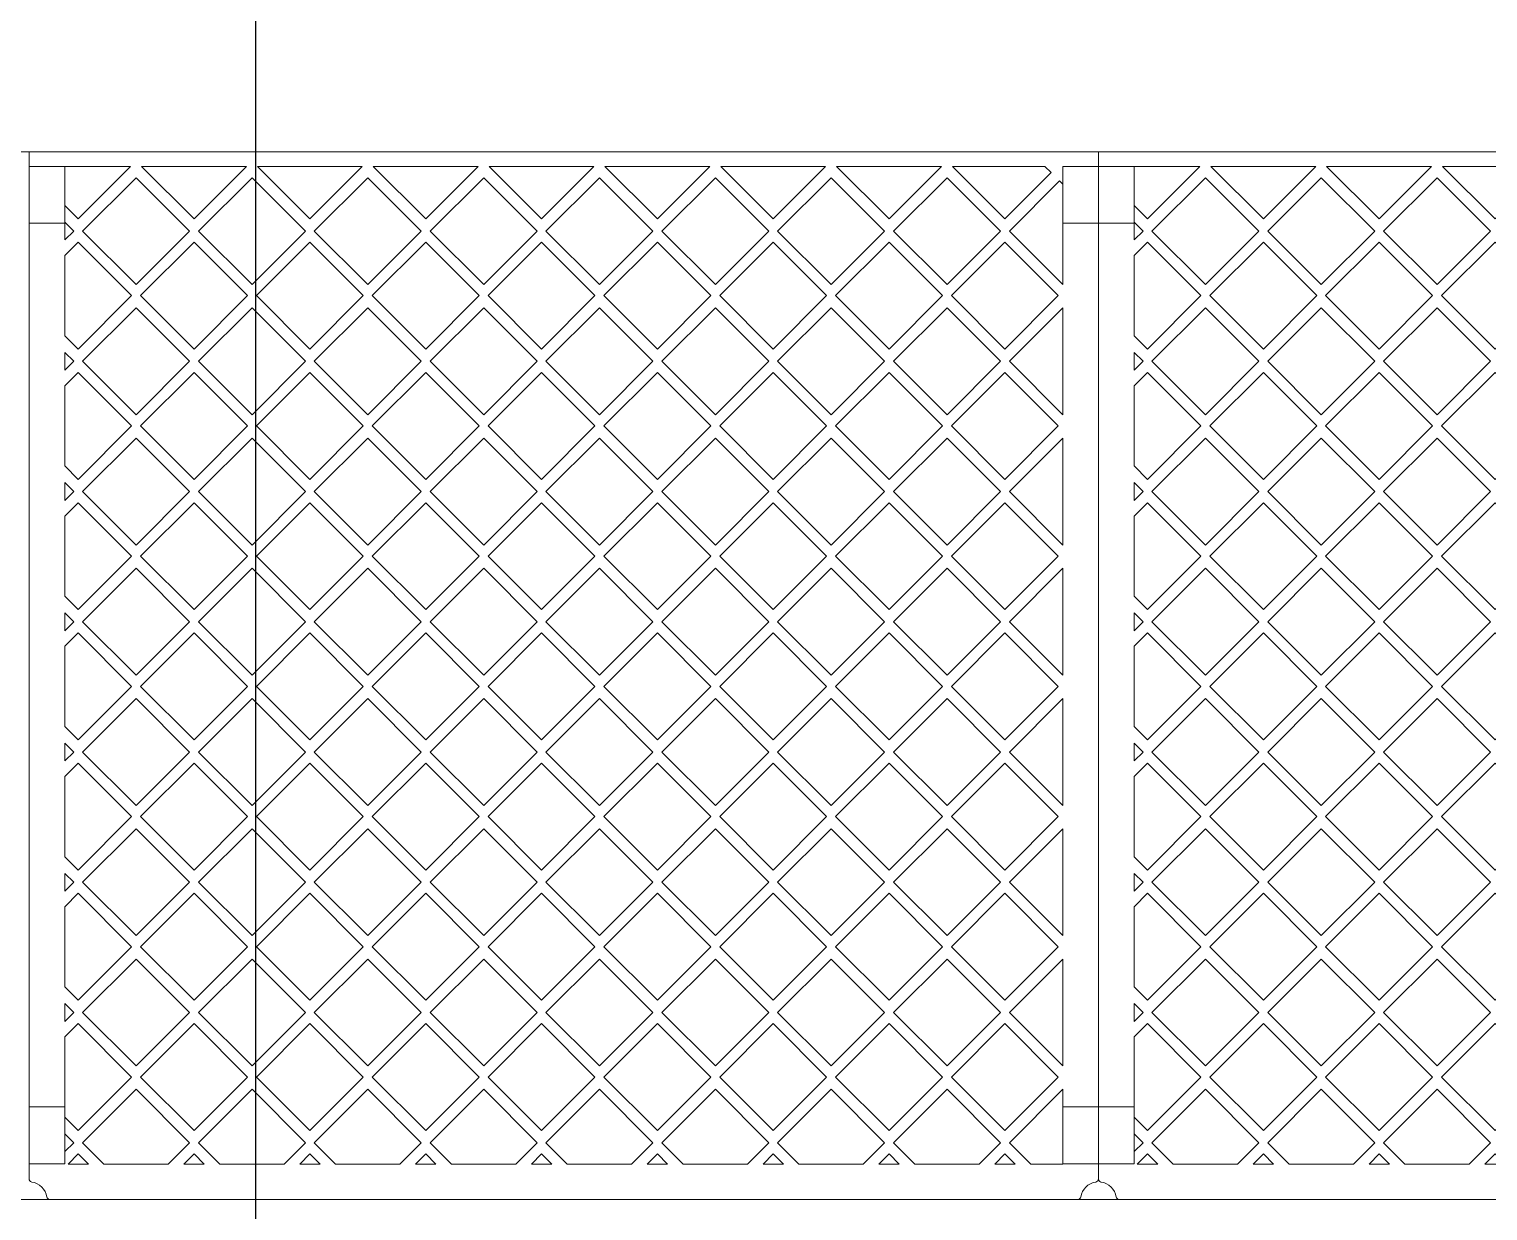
# Model space of a CAD drawing. Header units: inches. Extents: x -6 to 158, y 10 to 161.
# Drawn here: x 27.132 to 28.172, y 40.295 to 41.137 of the extents above; entities that cross this region are included whole.
import ezdxf

# ---------------------------------------------------------------- set-up
doc = ezdxf.new("R2010")
doc.units = ezdxf.units.IN
doc.header["$MEASUREMENT"] = 0
doc.linetypes.add('Center', pattern=[40, 10, -5, 20, -5])
doc.layers.add('A-WALL', color=5, linetype='Continuous', lineweight=9)
doc.layers.add('Q-SPCQ', color=1, linetype='Continuous', lineweight=9)
doc.layers.add('LCorte', color=5, linetype='Center')

# ---------------------------------------------------------------- blocks, each defined once
blk = doc.blocks.new('Parasoleil Geode 30x30 Nested - Parasoleil Geode 30x30 Nested-983700-Section 1')
at = {"layer": 'Q-SPCQ'}
for p, q in [((-4930.1, 8787.4), (-4930.1, 8777)), ((-4168.1, 8777), (-4168.1, 8787.4)), ((-4904.7, 8777), (-4930.1, 8777)), ((-4930.1, 8777), (-4930.1, 8736.5)), ((-4904.7, 8736.5), (-4904.7, 8777)), ((-4904.7, 8777), (-4857.8, 8777)), ((-4857.8, 8777), (-4895.2, 8739.6)), ((-4812.6, 8739.6), (-4850, 8777)), ((-4850, 8777), (-4775.2, 8777)), ((-4775.2, 8777), (-4812.6, 8739.6)), ((-4730.1, 8739.6), (-4767.5, 8777)), ((-4767.5, 8777), (-4692.7, 8777)), ((-4692.7, 8777), (-4730.1, 8739.6)), ((-4647.5, 8739.6), (-4684.9, 8777)), ((-4684.9, 8777), (-4610.1, 8777)), ((-4610.1, 8777), (-4647.5, 8739.6)), ((-4565, 8739.6), (-4602.4, 8777)), ((-4602.4, 8777), (-4527.6, 8777)), ((-4527.6, 8777), (-4565, 8739.6)), ((-4482.4, 8739.6), (-4519.8, 8777)), ((-4519.8, 8777), (-4445, 8777)), ((-4445, 8777), (-4482.4, 8739.6)), ((-4399.9, 8739.6), (-4437.3, 8777)), ((-4437.3, 8777), (-4362.5, 8777)), ((-4362.5, 8777), (-4399.9, 8739.6)), ((-4317.3, 8739.6), (-4354.7, 8777)), ((-4354.7, 8777), (-4279.9, 8777)), ((-4279.9, 8777), (-4317.3, 8739.6)), ((-4272.2, 8777), (-4206.2, 8777)), ((-4234.8, 8739.6), (-4272.2, 8777)), ((-4206.2, 8777), (-4201.8, 8772.6)), ((-4168.1, 8777), (-4193.5, 8777)), ((-4193.5, 8777), (-4193.5, 8736.5)), ((-4168.1, 8736.5), (-4168.1, 8777)), ((-4892, 8730.9), (-4853.9, 8769)), ((-4853.9, 8769), (-4815.8, 8730.9)), ((-4809.4, 8730.9), (-4771.3, 8769)), ((-4771.3, 8769), (-4733.2, 8730.9)), ((-4726.9, 8730.9), (-4688.8, 8769)), ((-4688.8, 8769), (-4650.7, 8730.9)), ((-4644.3, 8730.9), (-4606.2, 8769)), ((-4606.2, 8769), (-4568.1, 8730.9)), ((-4561.8, 8730.9), (-4523.7, 8769)), ((-4523.7, 8769), (-4485.6, 8730.9)), ((-4479.2, 8730.9), (-4441.1, 8769)), ((-4441.1, 8769), (-4403, 8730.9)), ((-4396.7, 8730.9), (-4358.6, 8769)), ((-4358.6, 8769), (-4320.5, 8730.9)), ((-4314.1, 8730.9), (-4276, 8769)), ((-4276, 8769), (-4237.9, 8730.9)), ((-4201.8, 8772.6), (-4234.8, 8739.6)), ((-4231.6, 8730.9), (-4195.9, 8766.7)), ((-4195.9, 8766.7), (-4193.5, 8764.3)), ((-4895.2, 8739.6), (-4904.7, 8749.2)), ((-4930.1, 8736.5), (-4904.7, 8736.5)), ((-4930.1, 8736.5), (-4930.1, 8106.5)), ((-4904.7, 8737.3), (-4898.3, 8730.9)), ((-4904.7, 8724.6), (-4904.7, 8736.5)), ((-4193.5, 8736.5), (-4168.1, 8736.5)), ((-4193.5, 8736.5), (-4193.5, 8692.8)), ((-4168.1, 8106.5), (-4168.1, 8736.5)), ((-4898.3, 8730.9), (-4904.7, 8724.6)), ((-4904.7, 8713.5), (-4895.2, 8723)), ((-4895.2, 8723), (-4857.1, 8684.9)), ((-4853.9, 8692.8), (-4892, 8730.9)), ((-4815.8, 8730.9), (-4853.9, 8692.8)), ((-4850.7, 8684.9), (-4812.6, 8723)), ((-4812.6, 8723), (-4774.5, 8684.9)), ((-4771.3, 8692.8), (-4809.4, 8730.9)), ((-4733.2, 8730.9), (-4771.3, 8692.8)), ((-4768.2, 8684.9), (-4730.1, 8723)), ((-4730.1, 8723), (-4692, 8684.9)), ((-4688.8, 8692.8), (-4726.9, 8730.9)), ((-4650.7, 8730.9), (-4688.8, 8692.8)), ((-4685.6, 8684.9), (-4647.5, 8723)), ((-4647.5, 8723), (-4609.4, 8684.9)), ((-4606.2, 8692.8), (-4644.3, 8730.9)), ((-4568.1, 8730.9), (-4606.2, 8692.8)), ((-4603.1, 8684.9), (-4565, 8723)), ((-4565, 8723), (-4526.9, 8684.9)), ((-4523.7, 8692.8), (-4561.8, 8730.9)), ((-4485.6, 8730.9), (-4523.7, 8692.8)), ((-4520.5, 8684.9), (-4482.4, 8723)), ((-4482.4, 8723), (-4444.3, 8684.9)), ((-4441.1, 8692.8), (-4479.2, 8730.9)), ((-4403, 8730.9), (-4441.1, 8692.8)), ((-4438, 8684.9), (-4399.9, 8723)), ((-4399.9, 8723), (-4361.8, 8684.9)), ((-4358.6, 8692.8), (-4396.7, 8730.9)), ((-4320.5, 8730.9), (-4358.6, 8692.8)), ((-4355.4, 8684.9), (-4317.3, 8723)), ((-4317.3, 8723), (-4279.2, 8684.9)), ((-4276, 8692.8), (-4314.1, 8730.9)), ((-4237.9, 8730.9), (-4276, 8692.8)), ((-4272.9, 8684.9), (-4234.8, 8723)), ((-4234.8, 8723), (-4196.7, 8684.9)), ((-4193.5, 8692.8), (-4231.6, 8730.9)), ((-4904.7, 8656.3), (-4904.7, 8713.5)), ((-4857.1, 8684.9), (-4895.2, 8646.8)), ((-4812.6, 8646.8), (-4850.7, 8684.9)), ((-4774.5, 8684.9), (-4812.6, 8646.8)), ((-4730.1, 8646.8), (-4768.2, 8684.9)), ((-4692, 8684.9), (-4730.1, 8646.8)), ((-4647.5, 8646.8), (-4685.6, 8684.9)), ((-4609.4, 8684.9), (-4647.5, 8646.8)), ((-4565, 8646.8), (-4603.1, 8684.9)), ((-4526.9, 8684.9), (-4565, 8646.8)), ((-4482.4, 8646.8), (-4520.5, 8684.9)), ((-4444.3, 8684.9), (-4482.4, 8646.8)), ((-4399.9, 8646.8), (-4438, 8684.9)), ((-4361.8, 8684.9), (-4399.9, 8646.8)), ((-4317.3, 8646.8), (-4355.4, 8684.9)), ((-4279.2, 8684.9), (-4317.3, 8646.8)), ((-4234.8, 8646.8), (-4272.9, 8684.9)), ((-4196.7, 8684.9), (-4234.8, 8646.8)), ((-4892, 8638.1), (-4853.9, 8676.2)), ((-4853.9, 8676.2), (-4815.8, 8638.1)), ((-4809.4, 8638.1), (-4771.3, 8676.2)), ((-4771.3, 8676.2), (-4733.2, 8638.1)), ((-4726.9, 8638.1), (-4688.8, 8676.2)), ((-4688.8, 8676.2), (-4650.7, 8638.1)), ((-4644.3, 8638.1), (-4606.2, 8676.2)), ((-4606.2, 8676.2), (-4568.1, 8638.1)), ((-4561.8, 8638.1), (-4523.7, 8676.2)), ((-4523.7, 8676.2), (-4485.6, 8638.1)), ((-4479.2, 8638.1), (-4441.1, 8676.2)), ((-4441.1, 8676.2), (-4403, 8638.1)), ((-4396.7, 8638.1), (-4358.6, 8676.2)), ((-4358.6, 8676.2), (-4320.5, 8638.1)), ((-4314.1, 8638.1), (-4276, 8676.2)), ((-4276, 8676.2), (-4237.9, 8638.1)), ((-4231.6, 8638.1), (-4193.5, 8676.2)), ((-4193.5, 8676.2), (-4193.5, 8600)), ((-4895.2, 8646.8), (-4904.7, 8656.3)), ((-4904.7, 8631.7), (-4904.7, 8644.4)), ((-4904.7, 8644.4), (-4898.3, 8638.1)), ((-4898.3, 8638.1), (-4904.7, 8631.7)), ((-4853.9, 8600), (-4892, 8638.1)), ((-4815.8, 8638.1), (-4853.9, 8600)), ((-4771.3, 8600), (-4809.4, 8638.1)), ((-4733.2, 8638.1), (-4771.3, 8600)), ((-4688.8, 8600), (-4726.9, 8638.1)), ((-4650.7, 8638.1), (-4688.8, 8600)), ((-4606.2, 8600), (-4644.3, 8638.1)), ((-4568.1, 8638.1), (-4606.2, 8600)), ((-4523.7, 8600), (-4561.8, 8638.1)), ((-4485.6, 8638.1), (-4523.7, 8600)), ((-4441.1, 8600), (-4479.2, 8638.1)), ((-4403, 8638.1), (-4441.1, 8600)), ((-4358.6, 8600), (-4396.7, 8638.1)), ((-4320.5, 8638.1), (-4358.6, 8600)), ((-4276, 8600), (-4314.1, 8638.1)), ((-4237.9, 8638.1), (-4276, 8600)), ((-4193.5, 8600), (-4231.6, 8638.1)), ((-4904.7, 8620.6), (-4895.2, 8630.1)), ((-4895.2, 8630.1), (-4857.1, 8592)), ((-4850.7, 8592), (-4812.6, 8630.1)), ((-4812.6, 8630.1), (-4774.5, 8592)), ((-4768.2, 8592), (-4730.1, 8630.1)), ((-4730.1, 8630.1), (-4692, 8592)), ((-4685.6, 8592), (-4647.5, 8630.1)), ((-4647.5, 8630.1), (-4609.4, 8592)), ((-4603.1, 8592), (-4565, 8630.1)), ((-4565, 8630.1), (-4526.9, 8592)), ((-4520.5, 8592), (-4482.4, 8630.1)), ((-4482.4, 8630.1), (-4444.3, 8592)), ((-4438, 8592), (-4399.9, 8630.1)), ((-4399.9, 8630.1), (-4361.8, 8592)), ((-4355.4, 8592), (-4317.3, 8630.1)), ((-4317.3, 8630.1), (-4279.2, 8592)), ((-4272.9, 8592), (-4234.8, 8630.1)), ((-4234.8, 8630.1), (-4196.7, 8592)), ((-4904.7, 8563.5), (-4904.7, 8620.6)), ((-4857.1, 8592), (-4895.2, 8553.9)), ((-4812.6, 8553.9), (-4850.7, 8592)), ((-4774.5, 8592), (-4812.6, 8553.9)), ((-4730.1, 8553.9), (-4768.2, 8592)), ((-4692, 8592), (-4730.1, 8553.9)), ((-4647.5, 8553.9), (-4685.6, 8592)), ((-4609.4, 8592), (-4647.5, 8553.9)), ((-4565, 8553.9), (-4603.1, 8592)), ((-4526.9, 8592), (-4565, 8553.9)), ((-4482.4, 8553.9), (-4520.5, 8592)), ((-4444.3, 8592), (-4482.4, 8553.9)), ((-4399.9, 8553.9), (-4438, 8592)), ((-4361.8, 8592), (-4399.9, 8553.9)), ((-4317.3, 8553.9), (-4355.4, 8592)), ((-4279.2, 8592), (-4317.3, 8553.9)), ((-4234.8, 8553.9), (-4272.9, 8592)), ((-4196.7, 8592), (-4234.8, 8553.9)), ((-4892, 8545.2), (-4853.9, 8583.3)), ((-4853.9, 8583.3), (-4815.8, 8545.2)), ((-4809.4, 8545.2), (-4771.3, 8583.3)), ((-4771.3, 8583.3), (-4733.2, 8545.2)), ((-4726.9, 8545.2), (-4688.8, 8583.3)), ((-4688.8, 8583.3), (-4650.7, 8545.2)), ((-4644.3, 8545.2), (-4606.2, 8583.3)), ((-4606.2, 8583.3), (-4568.1, 8545.2)), ((-4561.8, 8545.2), (-4523.7, 8583.3)), ((-4523.7, 8583.3), (-4485.6, 8545.2)), ((-4479.2, 8545.2), (-4441.1, 8583.3)), ((-4441.1, 8583.3), (-4403, 8545.2)), ((-4396.7, 8545.2), (-4358.6, 8583.3)), ((-4358.6, 8583.3), (-4320.5, 8545.2)), ((-4314.1, 8545.2), (-4276, 8583.3)), ((-4276, 8583.3), (-4237.9, 8545.2)), ((-4231.6, 8545.2), (-4193.5, 8583.3)), ((-4193.5, 8583.3), (-4193.5, 8507.1)), ((-4895.2, 8553.9), (-4904.7, 8563.5)), ((-4904.7, 8538.9), (-4904.7, 8551.6)), ((-4904.7, 8551.6), (-4898.3, 8545.2)), ((-4898.3, 8545.2), (-4904.7, 8538.9)), ((-4853.9, 8507.1), (-4892, 8545.2)), ((-4815.8, 8545.2), (-4853.9, 8507.1)), ((-4771.3, 8507.1), (-4809.4, 8545.2)), ((-4733.2, 8545.2), (-4771.3, 8507.1)), ((-4688.8, 8507.1), (-4726.9, 8545.2)), ((-4650.7, 8545.2), (-4688.8, 8507.1)), ((-4606.2, 8507.1), (-4644.3, 8545.2)), ((-4568.1, 8545.2), (-4606.2, 8507.1)), ((-4523.7, 8507.1), (-4561.8, 8545.2)), ((-4485.6, 8545.2), (-4523.7, 8507.1)), ((-4441.1, 8507.1), (-4479.2, 8545.2)), ((-4403, 8545.2), (-4441.1, 8507.1)), ((-4358.6, 8507.1), (-4396.7, 8545.2)), ((-4320.5, 8545.2), (-4358.6, 8507.1)), ((-4276, 8507.1), (-4314.1, 8545.2)), ((-4237.9, 8545.2), (-4276, 8507.1)), ((-4193.5, 8507.1), (-4231.6, 8545.2)), ((-4904.7, 8527.8), (-4895.2, 8537.3)), ((-4895.2, 8537.3), (-4857.1, 8499.2)), ((-4850.7, 8499.2), (-4812.6, 8537.3)), ((-4812.6, 8537.3), (-4774.5, 8499.2)), ((-4768.2, 8499.2), (-4730.1, 8537.3)), ((-4730.1, 8537.3), (-4692, 8499.2)), ((-4685.6, 8499.2), (-4647.5, 8537.3)), ((-4647.5, 8537.3), (-4609.4, 8499.2)), ((-4603.1, 8499.2), (-4565, 8537.3)), ((-4565, 8537.3), (-4526.9, 8499.2)), ((-4520.5, 8499.2), (-4482.4, 8537.3)), ((-4482.4, 8537.3), (-4444.3, 8499.2)), ((-4438, 8499.2), (-4399.9, 8537.3)), ((-4399.9, 8537.3), (-4361.8, 8499.2)), ((-4355.4, 8499.2), (-4317.3, 8537.3)), ((-4317.3, 8537.3), (-4279.2, 8499.2)), ((-4272.9, 8499.2), (-4234.8, 8537.3)), ((-4234.8, 8537.3), (-4196.7, 8499.2)), ((-4904.7, 8470.6), (-4904.7, 8527.8)), ((-4857.1, 8499.2), (-4895.2, 8461.1)), ((-4812.6, 8461.1), (-4850.7, 8499.2)), ((-4774.5, 8499.2), (-4812.6, 8461.1)), ((-4730.1, 8461.1), (-4768.2, 8499.2)), ((-4692, 8499.2), (-4730.1, 8461.1)), ((-4647.5, 8461.1), (-4685.6, 8499.2)), ((-4609.4, 8499.2), (-4647.5, 8461.1)), ((-4565, 8461.1), (-4603.1, 8499.2)), ((-4526.9, 8499.2), (-4565, 8461.1)), ((-4482.4, 8461.1), (-4520.5, 8499.2)), ((-4444.3, 8499.2), (-4482.4, 8461.1)), ((-4399.9, 8461.1), (-4438, 8499.2)), ((-4361.8, 8499.2), (-4399.9, 8461.1)), ((-4317.3, 8461.1), (-4355.4, 8499.2)), ((-4279.2, 8499.2), (-4317.3, 8461.1)), ((-4234.8, 8461.1), (-4272.9, 8499.2)), ((-4196.7, 8499.2), (-4234.8, 8461.1)), ((-4892, 8452.4), (-4853.9, 8490.5)), ((-4853.9, 8490.5), (-4815.8, 8452.4)), ((-4809.4, 8452.4), (-4771.3, 8490.5)), ((-4771.3, 8490.5), (-4733.2, 8452.4)), ((-4726.9, 8452.4), (-4688.8, 8490.5)), ((-4688.8, 8490.5), (-4650.7, 8452.4)), ((-4644.3, 8452.4), (-4606.2, 8490.5)), ((-4606.2, 8490.5), (-4568.1, 8452.4)), ((-4561.8, 8452.4), (-4523.7, 8490.5)), ((-4523.7, 8490.5), (-4485.6, 8452.4)), ((-4479.2, 8452.4), (-4441.1, 8490.5)), ((-4441.1, 8490.5), (-4403, 8452.4)), ((-4396.7, 8452.4), (-4358.6, 8490.5)), ((-4358.6, 8490.5), (-4320.5, 8452.4)), ((-4314.1, 8452.4), (-4276, 8490.5)), ((-4276, 8490.5), (-4237.9, 8452.4)), ((-4231.6, 8452.4), (-4193.5, 8490.5)), ((-4193.5, 8490.5), (-4193.5, 8414.3)), ((-4895.2, 8461.1), (-4904.7, 8470.6)), ((-4904.7, 8446), (-4904.7, 8458.7)), ((-4904.7, 8458.7), (-4898.3, 8452.4)), ((-4898.3, 8452.4), (-4904.7, 8446)), ((-4853.9, 8414.3), (-4892, 8452.4)), ((-4815.8, 8452.4), (-4853.9, 8414.3)), ((-4771.3, 8414.3), (-4809.4, 8452.4)), ((-4733.2, 8452.4), (-4771.3, 8414.3)), ((-4688.8, 8414.3), (-4726.9, 8452.4)), ((-4650.7, 8452.4), (-4688.8, 8414.3)), ((-4606.2, 8414.3), (-4644.3, 8452.4)), ((-4568.1, 8452.4), (-4606.2, 8414.3)), ((-4523.7, 8414.3), (-4561.8, 8452.4)), ((-4485.6, 8452.4), (-4523.7, 8414.3)), ((-4441.1, 8414.3), (-4479.2, 8452.4)), ((-4403, 8452.4), (-4441.1, 8414.3)), ((-4358.6, 8414.3), (-4396.7, 8452.4)), ((-4320.5, 8452.4), (-4358.6, 8414.3)), ((-4276, 8414.3), (-4314.1, 8452.4)), ((-4237.9, 8452.4), (-4276, 8414.3)), ((-4193.5, 8414.3), (-4231.6, 8452.4)), ((-4904.7, 8434.9), (-4895.2, 8444.4)), ((-4895.2, 8444.4), (-4857.1, 8406.3)), ((-4850.7, 8406.3), (-4812.6, 8444.4)), ((-4812.6, 8444.4), (-4774.5, 8406.3)), ((-4768.2, 8406.3), (-4730.1, 8444.4)), ((-4730.1, 8444.4), (-4692, 8406.3)), ((-4685.6, 8406.3), (-4647.5, 8444.4)), ((-4647.5, 8444.4), (-4609.4, 8406.3)), ((-4603.1, 8406.3), (-4565, 8444.4)), ((-4565, 8444.4), (-4526.9, 8406.3)), ((-4520.5, 8406.3), (-4482.4, 8444.4)), ((-4482.4, 8444.4), (-4444.3, 8406.3)), ((-4438, 8406.3), (-4399.9, 8444.4)), ((-4399.9, 8444.4), (-4361.8, 8406.3)), ((-4355.4, 8406.3), (-4317.3, 8444.4)), ((-4317.3, 8444.4), (-4279.2, 8406.3)), ((-4272.9, 8406.3), (-4234.8, 8444.4)), ((-4234.8, 8444.4), (-4196.7, 8406.3)), ((-4904.7, 8377.8), (-4904.7, 8434.9)), ((-4857.1, 8406.3), (-4895.2, 8368.2)), ((-4812.6, 8368.2), (-4850.7, 8406.3)), ((-4774.5, 8406.3), (-4812.6, 8368.2)), ((-4730.1, 8368.2), (-4768.2, 8406.3)), ((-4692, 8406.3), (-4730.1, 8368.2)), ((-4647.5, 8368.2), (-4685.6, 8406.3)), ((-4609.4, 8406.3), (-4647.5, 8368.2)), ((-4565, 8368.2), (-4603.1, 8406.3)), ((-4526.9, 8406.3), (-4565, 8368.2)), ((-4482.4, 8368.2), (-4520.5, 8406.3)), ((-4444.3, 8406.3), (-4482.4, 8368.2)), ((-4399.9, 8368.2), (-4438, 8406.3)), ((-4361.8, 8406.3), (-4399.9, 8368.2)), ((-4317.3, 8368.2), (-4355.4, 8406.3)), ((-4279.2, 8406.3), (-4317.3, 8368.2)), ((-4234.8, 8368.2), (-4272.9, 8406.3)), ((-4196.7, 8406.3), (-4234.8, 8368.2)), ((-4892, 8359.5), (-4853.9, 8397.6)), ((-4853.9, 8397.6), (-4815.8, 8359.5)), ((-4809.4, 8359.5), (-4771.3, 8397.6)), ((-4771.3, 8397.6), (-4733.2, 8359.5)), ((-4726.9, 8359.5), (-4688.8, 8397.6)), ((-4688.8, 8397.6), (-4650.7, 8359.5)), ((-4644.3, 8359.5), (-4606.2, 8397.6)), ((-4606.2, 8397.6), (-4568.1, 8359.5)), ((-4561.8, 8359.5), (-4523.7, 8397.6)), ((-4523.7, 8397.6), (-4485.6, 8359.5)), ((-4479.2, 8359.5), (-4441.1, 8397.6)), ((-4441.1, 8397.6), (-4403, 8359.5)), ((-4396.7, 8359.5), (-4358.6, 8397.6)), ((-4358.6, 8397.6), (-4320.5, 8359.5)), ((-4314.1, 8359.5), (-4276, 8397.6)), ((-4276, 8397.6), (-4237.9, 8359.5)), ((-4231.6, 8359.5), (-4193.5, 8397.6)), ((-4193.5, 8397.6), (-4193.5, 8321.4)), ((-4895.2, 8368.2), (-4904.7, 8377.8)), ((-4904.7, 8353.2), (-4904.7, 8365.9)), ((-4904.7, 8365.9), (-4898.3, 8359.5)), ((-4898.3, 8359.5), (-4904.7, 8353.2)), ((-4853.9, 8321.4), (-4892, 8359.5)), ((-4815.8, 8359.5), (-4853.9, 8321.4)), ((-4771.3, 8321.4), (-4809.4, 8359.5)), ((-4733.2, 8359.5), (-4771.3, 8321.4)), ((-4688.8, 8321.4), (-4726.9, 8359.5)), ((-4650.7, 8359.5), (-4688.8, 8321.4)), ((-4606.2, 8321.4), (-4644.3, 8359.5)), ((-4568.1, 8359.5), (-4606.2, 8321.4)), ((-4523.7, 8321.4), (-4561.8, 8359.5)), ((-4485.6, 8359.5), (-4523.7, 8321.4)), ((-4441.1, 8321.4), (-4479.2, 8359.5)), ((-4403, 8359.5), (-4441.1, 8321.4)), ((-4358.6, 8321.4), (-4396.7, 8359.5)), ((-4320.5, 8359.5), (-4358.6, 8321.4)), ((-4276, 8321.4), (-4314.1, 8359.5)), ((-4237.9, 8359.5), (-4276, 8321.4)), ((-4193.5, 8321.4), (-4231.6, 8359.5)), ((-4904.7, 8342.1), (-4895.2, 8351.6)), ((-4895.2, 8351.6), (-4857.1, 8313.5)), ((-4850.7, 8313.5), (-4812.6, 8351.6)), ((-4812.6, 8351.6), (-4774.5, 8313.5)), ((-4768.2, 8313.5), (-4730.1, 8351.6)), ((-4730.1, 8351.6), (-4692, 8313.5)), ((-4685.6, 8313.5), (-4647.5, 8351.6)), ((-4647.5, 8351.6), (-4609.4, 8313.5)), ((-4603.1, 8313.5), (-4565, 8351.6)), ((-4565, 8351.6), (-4526.9, 8313.5)), ((-4520.5, 8313.5), (-4482.4, 8351.6)), ((-4482.4, 8351.6), (-4444.3, 8313.5)), ((-4438, 8313.5), (-4399.9, 8351.6)), ((-4399.9, 8351.6), (-4361.8, 8313.5)), ((-4355.4, 8313.5), (-4317.3, 8351.6)), ((-4317.3, 8351.6), (-4279.2, 8313.5)), ((-4272.9, 8313.5), (-4234.8, 8351.6)), ((-4234.8, 8351.6), (-4196.7, 8313.5)), ((-4904.7, 8284.9), (-4904.7, 8342.1)), ((-4857.1, 8313.5), (-4895.2, 8275.4)), ((-4812.6, 8275.4), (-4850.7, 8313.5)), ((-4774.5, 8313.5), (-4812.6, 8275.4)), ((-4730.1, 8275.4), (-4768.2, 8313.5)), ((-4692, 8313.5), (-4730.1, 8275.4)), ((-4647.5, 8275.4), (-4685.6, 8313.5)), ((-4609.4, 8313.5), (-4647.5, 8275.4)), ((-4565, 8275.4), (-4603.1, 8313.5)), ((-4526.9, 8313.5), (-4565, 8275.4)), ((-4482.4, 8275.4), (-4520.5, 8313.5)), ((-4444.3, 8313.5), (-4482.4, 8275.4)), ((-4399.9, 8275.4), (-4438, 8313.5)), ((-4361.8, 8313.5), (-4399.9, 8275.4)), ((-4317.3, 8275.4), (-4355.4, 8313.5)), ((-4279.2, 8313.5), (-4317.3, 8275.4)), ((-4234.8, 8275.4), (-4272.9, 8313.5)), ((-4196.7, 8313.5), (-4234.8, 8275.4)), ((-4892, 8266.7), (-4853.9, 8304.8)), ((-4853.9, 8304.8), (-4815.8, 8266.7)), ((-4809.4, 8266.7), (-4771.3, 8304.8)), ((-4771.3, 8304.8), (-4733.2, 8266.7)), ((-4726.9, 8266.7), (-4688.8, 8304.8)), ((-4688.8, 8304.8), (-4650.7, 8266.7)), ((-4644.3, 8266.7), (-4606.2, 8304.8)), ((-4606.2, 8304.8), (-4568.1, 8266.7)), ((-4561.8, 8266.7), (-4523.7, 8304.8)), ((-4523.7, 8304.8), (-4485.6, 8266.7)), ((-4479.2, 8266.7), (-4441.1, 8304.8)), ((-4441.1, 8304.8), (-4403, 8266.7)), ((-4396.7, 8266.7), (-4358.6, 8304.8)), ((-4358.6, 8304.8), (-4320.5, 8266.7)), ((-4314.1, 8266.7), (-4276, 8304.8)), ((-4276, 8304.8), (-4237.9, 8266.7)), ((-4231.6, 8266.7), (-4193.5, 8304.8)), ((-4193.5, 8304.8), (-4193.5, 8228.6)), ((-4895.2, 8275.4), (-4904.7, 8284.9)), ((-4904.7, 8260.3), (-4904.7, 8273)), ((-4904.7, 8273), (-4898.3, 8266.7)), ((-4898.3, 8266.7), (-4904.7, 8260.3)), ((-4853.9, 8228.6), (-4892, 8266.7)), ((-4815.8, 8266.7), (-4853.9, 8228.6)), ((-4771.3, 8228.6), (-4809.4, 8266.7)), ((-4733.2, 8266.7), (-4771.3, 8228.6)), ((-4688.8, 8228.6), (-4726.9, 8266.7)), ((-4650.7, 8266.7), (-4688.8, 8228.6)), ((-4606.2, 8228.6), (-4644.3, 8266.7)), ((-4568.1, 8266.7), (-4606.2, 8228.6)), ((-4523.7, 8228.6), (-4561.8, 8266.7)), ((-4485.6, 8266.7), (-4523.7, 8228.6)), ((-4441.1, 8228.6), (-4479.2, 8266.7)), ((-4403, 8266.7), (-4441.1, 8228.6)), ((-4358.6, 8228.6), (-4396.7, 8266.7)), ((-4320.5, 8266.7), (-4358.6, 8228.6)), ((-4276, 8228.6), (-4314.1, 8266.7)), ((-4237.9, 8266.7), (-4276, 8228.6)), ((-4193.5, 8228.6), (-4231.6, 8266.7)), ((-4904.7, 8249.2), (-4895.2, 8258.8)), ((-4895.2, 8258.8), (-4857.1, 8220.7)), ((-4850.7, 8220.7), (-4812.6, 8258.8)), ((-4812.6, 8258.8), (-4774.5, 8220.7)), ((-4768.2, 8220.7), (-4730.1, 8258.8)), ((-4730.1, 8258.8), (-4692, 8220.7)), ((-4685.6, 8220.7), (-4647.5, 8258.8)), ((-4647.5, 8258.8), (-4609.4, 8220.7)), ((-4603.1, 8220.7), (-4565, 8258.8)), ((-4565, 8258.8), (-4526.9, 8220.7)), ((-4520.5, 8220.7), (-4482.4, 8258.8)), ((-4482.4, 8258.8), (-4444.3, 8220.7)), ((-4438, 8220.7), (-4399.9, 8258.8)), ((-4399.9, 8258.8), (-4361.8, 8220.7)), ((-4355.4, 8220.7), (-4317.3, 8258.8)), ((-4317.3, 8258.8), (-4279.2, 8220.7)), ((-4272.9, 8220.7), (-4234.8, 8258.8)), ((-4234.8, 8258.8), (-4196.7, 8220.7)), ((-4904.7, 8192.1), (-4904.7, 8249.2)), ((-4857.1, 8220.7), (-4895.2, 8182.6)), ((-4892, 8173.8), (-4853.9, 8211.9)), ((-4853.9, 8211.9), (-4815.8, 8173.8)), ((-4812.6, 8182.6), (-4850.7, 8220.7)), ((-4774.5, 8220.7), (-4812.6, 8182.6)), ((-4809.4, 8173.8), (-4771.3, 8211.9)), ((-4771.3, 8211.9), (-4733.2, 8173.8)), ((-4730.1, 8182.6), (-4768.2, 8220.7)), ((-4692, 8220.7), (-4730.1, 8182.6)), ((-4726.9, 8173.8), (-4688.8, 8211.9)), ((-4688.8, 8211.9), (-4650.7, 8173.8)), ((-4647.5, 8182.6), (-4685.6, 8220.7)), ((-4609.4, 8220.7), (-4647.5, 8182.6)), ((-4644.3, 8173.8), (-4606.2, 8211.9)), ((-4606.2, 8211.9), (-4568.1, 8173.8)), ((-4565, 8182.6), (-4603.1, 8220.7)), ((-4526.9, 8220.7), (-4565, 8182.6)), ((-4561.8, 8173.8), (-4523.7, 8211.9)), ((-4523.7, 8211.9), (-4485.6, 8173.8)), ((-4482.4, 8182.6), (-4520.5, 8220.7)), ((-4444.3, 8220.7), (-4482.4, 8182.6)), ((-4479.2, 8173.8), (-4441.1, 8211.9)), ((-4441.1, 8211.9), (-4403, 8173.8)), ((-4399.9, 8182.6), (-4438, 8220.7)), ((-4361.8, 8220.7), (-4399.9, 8182.6)), ((-4396.7, 8173.8), (-4358.6, 8211.9)), ((-4358.6, 8211.9), (-4320.5, 8173.8)), ((-4317.3, 8182.6), (-4355.4, 8220.7)), ((-4279.2, 8220.7), (-4317.3, 8182.6)), ((-4314.1, 8173.8), (-4276, 8211.9)), ((-4276, 8211.9), (-4237.9, 8173.8)), ((-4234.8, 8182.6), (-4272.9, 8220.7)), ((-4196.7, 8220.7), (-4234.8, 8182.6)), ((-4231.6, 8173.8), (-4193.5, 8211.9)), ((-4193.5, 8211.9), (-4193.5, 8135.7)), ((-4895.2, 8182.6), (-4904.7, 8192.1)), ((-4904.7, 8167.5), (-4904.7, 8180.2)), ((-4904.7, 8180.2), (-4898.3, 8173.8)), ((-4898.3, 8173.8), (-4904.7, 8167.5)), ((-4853.9, 8135.7), (-4892, 8173.8)), ((-4815.8, 8173.8), (-4853.9, 8135.7)), ((-4771.3, 8135.7), (-4809.4, 8173.8)), ((-4733.2, 8173.8), (-4771.3, 8135.7)), ((-4688.8, 8135.7), (-4726.9, 8173.8)), ((-4650.7, 8173.8), (-4688.8, 8135.7)), ((-4606.2, 8135.7), (-4644.3, 8173.8)), ((-4568.1, 8173.8), (-4606.2, 8135.7)), ((-4523.7, 8135.7), (-4561.8, 8173.8)), ((-4485.6, 8173.8), (-4523.7, 8135.7)), ((-4441.1, 8135.7), (-4479.2, 8173.8)), ((-4403, 8173.8), (-4441.1, 8135.7)), ((-4358.6, 8135.7), (-4396.7, 8173.8)), ((-4320.5, 8173.8), (-4358.6, 8135.7)), ((-4276, 8135.7), (-4314.1, 8173.8)), ((-4237.9, 8173.8), (-4276, 8135.7)), ((-4193.5, 8135.7), (-4231.6, 8173.8)), ((-4904.7, 8156.4), (-4895.2, 8165.9)), ((-4895.2, 8165.9), (-4857.1, 8127.8)), ((-4850.7, 8127.8), (-4812.6, 8165.9)), ((-4812.6, 8165.9), (-4774.5, 8127.8)), ((-4768.2, 8127.8), (-4730.1, 8165.9)), ((-4730.1, 8165.9), (-4692, 8127.8)), ((-4685.6, 8127.8), (-4647.5, 8165.9)), ((-4647.5, 8165.9), (-4609.4, 8127.8)), ((-4603.1, 8127.8), (-4565, 8165.9)), ((-4565, 8165.9), (-4526.9, 8127.8)), ((-4520.5, 8127.8), (-4482.4, 8165.9)), ((-4482.4, 8165.9), (-4444.3, 8127.8)), ((-4438, 8127.8), (-4399.9, 8165.9)), ((-4399.9, 8165.9), (-4361.8, 8127.8)), ((-4355.4, 8127.8), (-4317.3, 8165.9)), ((-4317.3, 8165.9), (-4279.2, 8127.8)), ((-4272.9, 8127.8), (-4234.8, 8165.9)), ((-4234.8, 8165.9), (-4196.7, 8127.8)), ((-4904.7, 8106.5), (-4904.7, 8156.4)), ((-4857.1, 8127.8), (-4895.2, 8089.7)), ((-4892, 8081), (-4853.9, 8119.1)), ((-4853.9, 8119.1), (-4815.8, 8081)), ((-4812.6, 8089.7), (-4850.7, 8127.8)), ((-4774.5, 8127.8), (-4812.6, 8089.7)), ((-4809.4, 8081), (-4771.3, 8119.1)), ((-4771.3, 8119.1), (-4733.2, 8081)), ((-4730.1, 8089.7), (-4768.2, 8127.8)), ((-4692, 8127.8), (-4730.1, 8089.7)), ((-4726.9, 8081), (-4688.8, 8119.1)), ((-4688.8, 8119.1), (-4650.7, 8081)), ((-4647.5, 8089.7), (-4685.6, 8127.8)), ((-4609.4, 8127.8), (-4647.5, 8089.7)), ((-4644.3, 8081), (-4606.2, 8119.1)), ((-4606.2, 8119.1), (-4568.1, 8081)), ((-4565, 8089.7), (-4603.1, 8127.8)), ((-4526.9, 8127.8), (-4565, 8089.7)), ((-4561.8, 8081), (-4523.7, 8119.1)), ((-4523.7, 8119.1), (-4485.6, 8081)), ((-4482.4, 8089.7), (-4520.5, 8127.8)), ((-4444.3, 8127.8), (-4482.4, 8089.7)), ((-4479.2, 8081), (-4441.1, 8119.1)), ((-4441.1, 8119.1), (-4403, 8081)), ((-4399.9, 8089.7), (-4438, 8127.8)), ((-4361.8, 8127.8), (-4399.9, 8089.7)), ((-4396.7, 8081), (-4358.6, 8119.1)), ((-4358.6, 8119.1), (-4320.5, 8081)), ((-4317.3, 8089.7), (-4355.4, 8127.8)), ((-4279.2, 8127.8), (-4317.3, 8089.7)), ((-4314.1, 8081), (-4276, 8119.1)), ((-4276, 8119.1), (-4237.9, 8081)), ((-4234.8, 8089.7), (-4272.9, 8127.8)), ((-4196.7, 8127.8), (-4234.8, 8089.7)), ((-4231.6, 8081), (-4193.5, 8119.1)), ((-4193.5, 8119.1), (-4193.5, 8106.5)), ((-4904.7, 8106.5), (-4930.1, 8106.5)), ((-4930.1, 8106.5), (-4930.1, 8066)), ((-4904.7, 8066), (-4904.7, 8106.5)), ((-4895.2, 8089.7), (-4904.7, 8099.2)), ((-4168.1, 8106.5), (-4193.5, 8106.5)), ((-4193.5, 8106.5), (-4193.5, 8066)), ((-4168.1, 8066), (-4168.1, 8106.5)), ((-4904.7, 8087.4), (-4898.3, 8081)), ((-4898.3, 8081), (-4904.7, 8074.7)), ((-4876.8, 8065.8), (-4892, 8081)), ((-4815.8, 8081), (-4831, 8065.8)), ((-4794.3, 8065.8), (-4809.4, 8081)), ((-4733.2, 8081), (-4748.4, 8065.8)), ((-4711.7, 8065.8), (-4726.9, 8081)), ((-4650.7, 8081), (-4665.9, 8065.8)), ((-4629.2, 8065.8), (-4644.3, 8081)), ((-4568.1, 8081), (-4583.3, 8065.8)), ((-4546.6, 8065.8), (-4561.8, 8081)), ((-4485.6, 8081), (-4500.8, 8065.8)), ((-4464.1, 8065.8), (-4479.2, 8081)), ((-4403, 8081), (-4418.2, 8065.8)), ((-4381.5, 8065.8), (-4396.7, 8081)), ((-4320.5, 8081), (-4335.7, 8065.8)), ((-4299, 8065.8), (-4314.1, 8081)), ((-4237.9, 8081), (-4253.1, 8065.8)), ((-4216.4, 8065.8), (-4231.6, 8081)), ((-4902.4, 8065.8), (-4895.2, 8073.1)), ((-4895.2, 8073.1), (-4887.9, 8065.8)), ((-4819.9, 8065.8), (-4812.6, 8073.1)), ((-4812.6, 8073.1), (-4805.4, 8065.8)), ((-4737.3, 8065.8), (-4730.1, 8073.1)), ((-4730.1, 8073.1), (-4722.8, 8065.8)), ((-4654.8, 8065.8), (-4647.5, 8073.1)), ((-4647.5, 8073.1), (-4640.3, 8065.8)), ((-4572.2, 8065.8), (-4565, 8073.1)), ((-4565, 8073.1), (-4557.7, 8065.8)), ((-4489.7, 8065.8), (-4482.4, 8073.1)), ((-4482.4, 8073.1), (-4475.2, 8065.8)), ((-4407.1, 8065.8), (-4399.9, 8073.1)), ((-4399.9, 8073.1), (-4392.6, 8065.8)), ((-4324.6, 8065.8), (-4317.3, 8073.1)), ((-4317.3, 8073.1), (-4310.1, 8065.8)), ((-4242, 8065.8), (-4234.8, 8073.1)), ((-4234.8, 8073.1), (-4227.5, 8065.8)), ((-4930.1, 8066), (-4904.7, 8066)), ((-4930.1, 8066), (-4930.1, 8055.4)), ((-4887.9, 8065.8), (-4902.4, 8065.8)), ((-4831, 8065.8), (-4876.8, 8065.8)), ((-4805.4, 8065.8), (-4819.9, 8065.8)), ((-4748.4, 8065.8), (-4794.3, 8065.8)), ((-4722.8, 8065.8), (-4737.3, 8065.8)), ((-4665.9, 8065.8), (-4711.7, 8065.8)), ((-4640.3, 8065.8), (-4654.8, 8065.8)), ((-4583.3, 8065.8), (-4629.2, 8065.8)), ((-4557.7, 8065.8), (-4572.2, 8065.8)), ((-4500.8, 8065.8), (-4546.6, 8065.8)), ((-4475.2, 8065.8), (-4489.7, 8065.8)), ((-4418.2, 8065.8), (-4464.1, 8065.8)), ((-4392.6, 8065.8), (-4407.1, 8065.8)), ((-4335.7, 8065.8), (-4381.5, 8065.8)), ((-4310.1, 8065.8), (-4324.6, 8065.8)), ((-4253.1, 8065.8), (-4299, 8065.8)), ((-4227.5, 8065.8), (-4242, 8065.8)), ((-4193.5, 8065.8), (-4216.4, 8065.8)), ((-4193.5, 8066), (-4168.1, 8066)), ((-4168.1, 8055.4), (-4168.1, 8066))]:
    blk.add_line(p, q, dxfattribs=at)
for centre, radius, start, end in [((-4927.6, 8055.4), 2.54, 180, 254.2861), ((-4930.1, 8040.4), 12.7, 8.3855, 81.6145), ((-4168.1, 8040.4), 12.7, 98.3855, 171.6145), ((-4170.6, 8055.4), 2.54, 285.7139, 0), ((-4915.1, 8043), 2.54, 195.7139, 270), ((-4183.1, 8043), 2.54, 270, 344.2861)]:
    blk.add_arc(centre, radius, start, end, dxfattribs=at)

msp = doc.modelspace()

# ---------------------------------------------------------------- linework, layer by layer
at = {"layer": 'A-WALL'}
for p, q in [((25.6083, 41.0499), (30.1833, 41.0499)), ((30.1833, 40.3029), (25.6083, 40.3029))]:
    msp.add_line(p, q, dxfattribs=at)
at = {"layer": 'LCorte'}
msp.add_line((27.2938, 32.2625), (27.2938, 43.3353), dxfattribs=at)

# ---------------------------------------------------------------- block references
at = {"layer": 'Q-SPCQ', "xscale": 0.000999999999999, "yscale": 0.000999999999999, "zscale": 0.000999999999999}
for p in [(32.0624, 32.2625), (32.8244, 32.2625)]:
    msp.add_blockref('Parasoleil Geode 30x30 Nested - Parasoleil Geode 30x30 Nested-983700-Section 1', p, dxfattribs=at)

doc.saveas('drawing.dxf')
